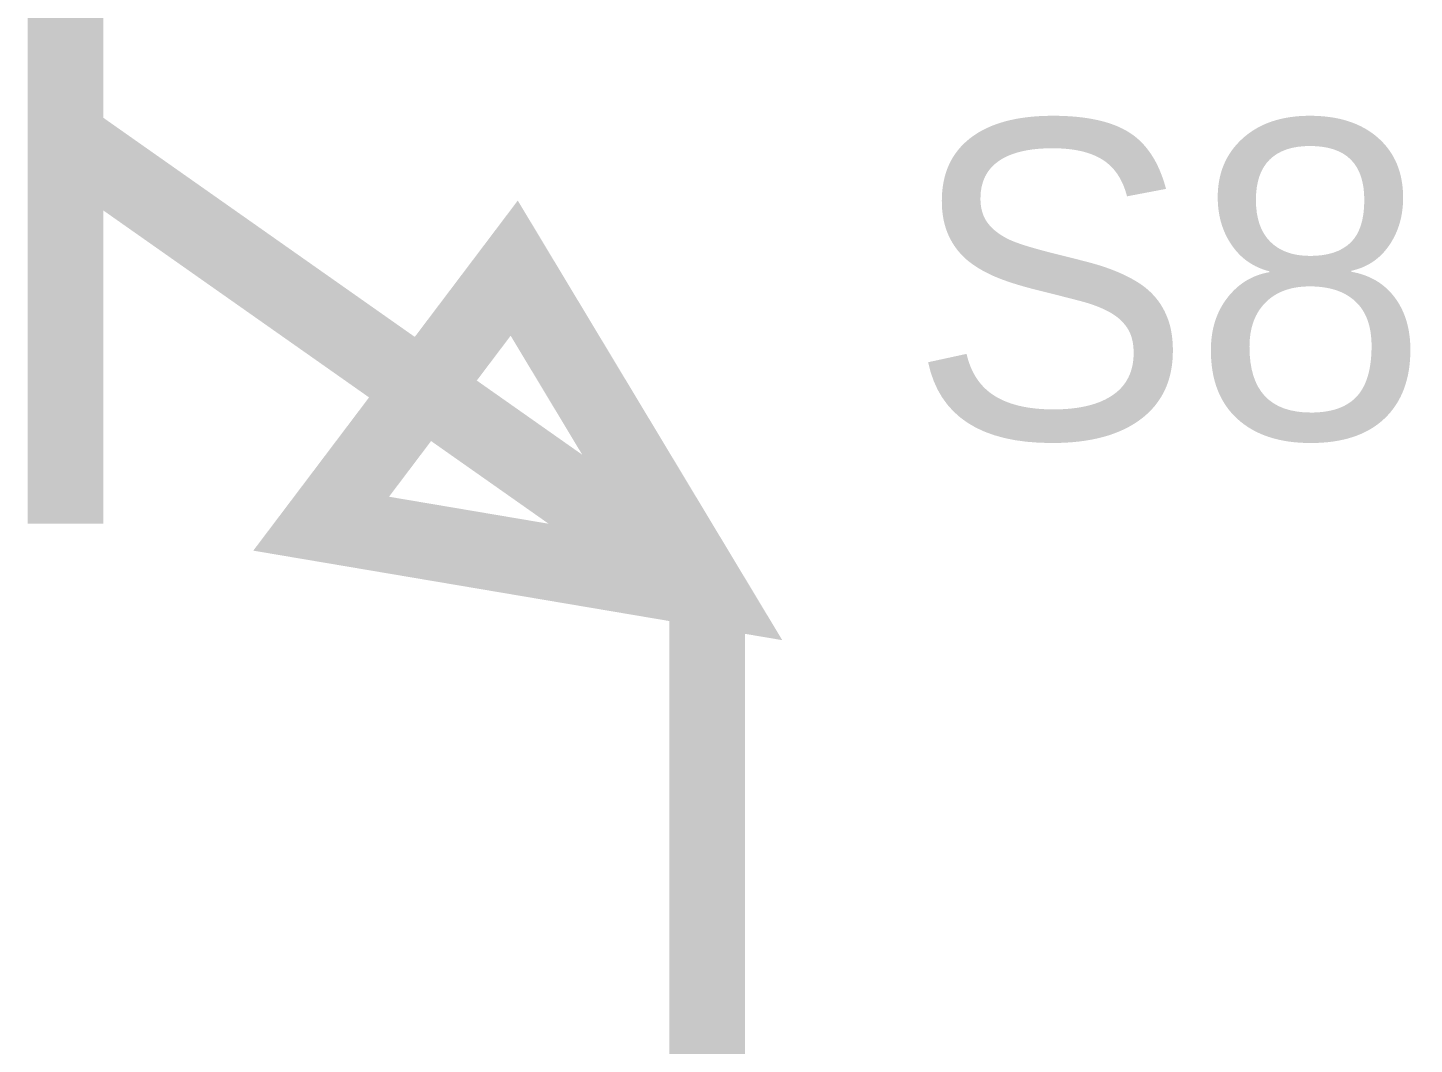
# Model space of a CAD drawing. Header units: inches. Extents: x 0 to 22.3, y 0 to 15.7.
# Drawn here: x 0.9944 to 1.2103, y 5.429 to 5.5872 of the extents above; entities that cross this region are included whole.
import ezdxf

# ---------------------------------------------------------------- set-up
doc = ezdxf.new("R2010")
doc.units = ezdxf.units.IN
doc.header["$MEASUREMENT"] = 0
doc.layers.add('Sheet', color=255, linetype='Continuous')

msp = doc.modelspace()

# ---------------------------------------------------------------- linework, layer by layer
at = {"layer": 'Sheet'}
for points in [[(1.00033, 5.68992, 0.0118, 0.0118, 0), (1.00033, 5.51003, 0.0118, 0.0118, 0)], [(1.00033, 5.57014, 0.0118, 0.0118, 0), (1.10024, 5.49986, 0.0118, 0.0118, 0)], [(1.10024, 5.49986, 0.0118, 0.0118, 0), (1.10024, 5.39997, 0.0118, 0.0118, 0)]]:
    msp.add_lwpolyline(points, format="xyseb", dxfattribs=at)
for points in [[(1.10024, 5.49986, 0.0118, 0.0118, 0), (1.07018, 5.54981, 0.0118, 0.0118, 0), (1.04012, 5.51003, 0.0118, 0.0118, 0), (1.10024, 5.49986, 0.0118, 0.0118, 0)], [(1.10024, 5.49986, 0.0039, 0.0039, 0), (1.07018, 5.54981, 0.0039, 0.0039, 0), (1.04012, 5.51003, 0.0039, 0.0039, 0), (1.10024, 5.49986, 0.0039, 0.0039, 0)]]:
    msp.add_lwpolyline(points, format="xyseb", close=True, dxfattribs=at)

# ---------------------------------------------------------------- texts
msp.add_text('S8050', height=0.049505, dxfattribs=at).set_placement((1.13162, 5.52329))

doc.saveas('drawing.dxf')
